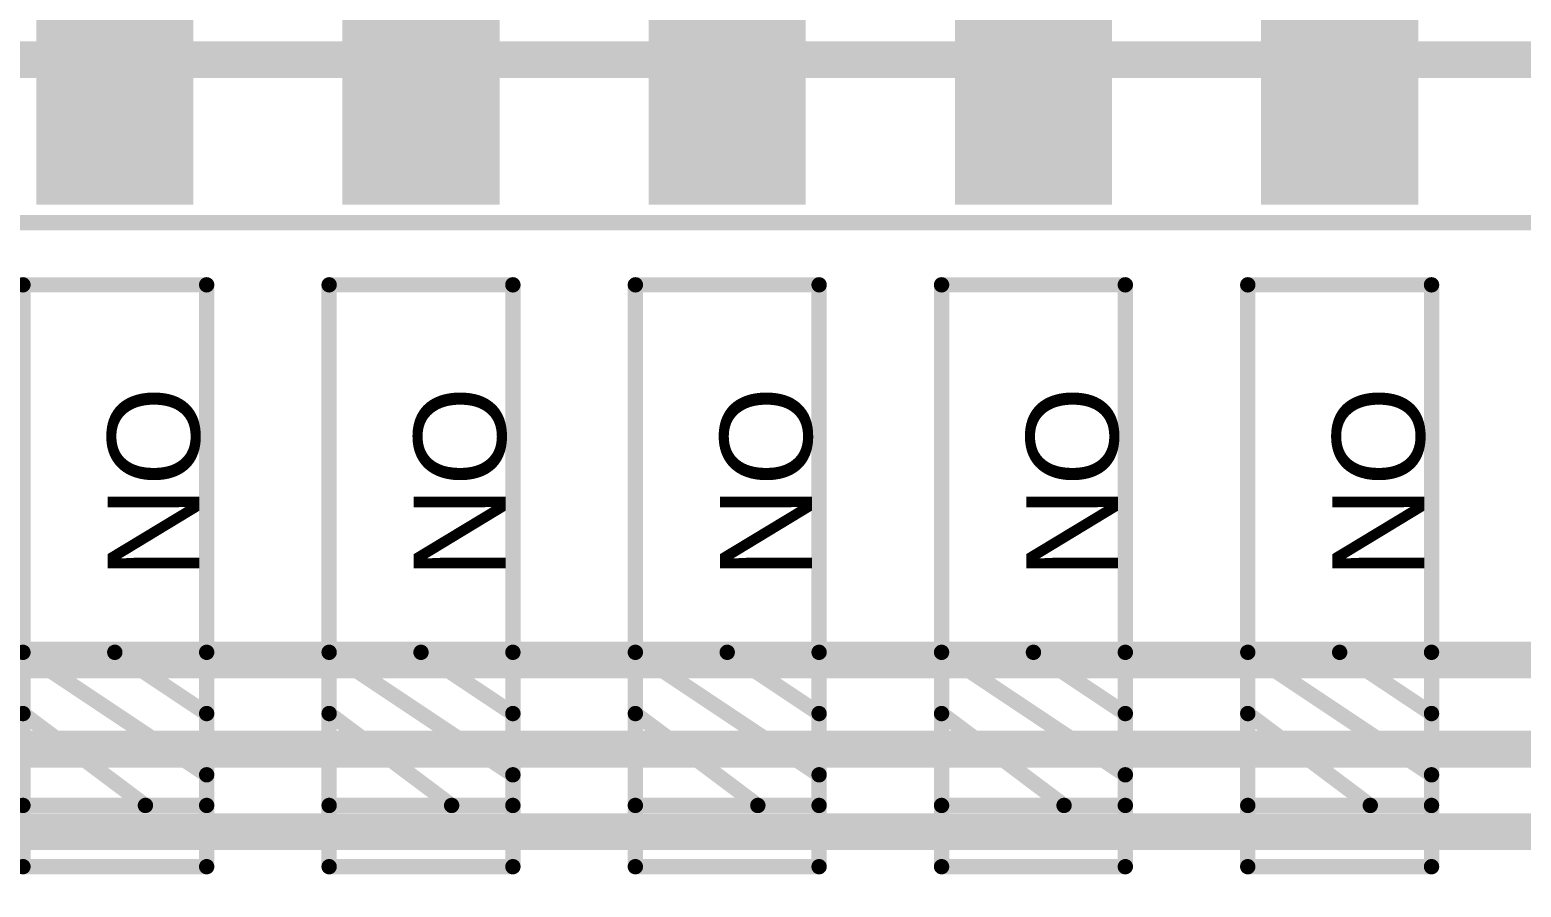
# Model space of a CAD drawing. Header units: inches. Extents: x 29 to 267, y 155 to 337.
# Drawn here: x 83.12 to 95.49, y 268.5 to 275.61 of the extents above; entities that cross this region are included whole.
import ezdxf

# ---------------------------------------------------------------- set-up
doc = ezdxf.new("R2010")
doc.units = ezdxf.units.IN
for name, color, linetype in [('Board Outline', 216, 'Continuous'), ('Top Layer', 1, 'Continuous'), ('Top Overlay', 2, 'Continuous'), ('Top Paste', 8, 'Continuous'), ('Top Solder', 216, 'Continuous')]:
    doc.layers.add(name, color=color, linetype=linetype)
doc.styles.add('Arial', font='', dxfattribs={"height": 0.2})
doc.styles.get('Arial').set_extended_font_data('Arial')

# ---------------------------------------------------------------- blocks, each defined once
blk = doc.blocks.new('SMXS_06K_TP_16')
at = {"layer": 'Top Layer'}
for points in [[(5.5, 6.9), (5.5, 5.8), (3.3, 5.8), (3.3, 6.9)], [(5.5, 4.36), (5.5, 3.26), (3.3, 3.26), (3.3, 4.36)], [(5.5, 1.82), (5.5, 0.72), (3.3, 0.72), (3.3, 1.82)], [(5.5, -0.72), (5.5, -1.82), (3.3, -1.82), (3.3, -0.72)], [(5.5, -3.26), (5.5, -4.36), (3.3, -4.36), (3.3, -3.26)]]:
    blk.add_hatch(color=1, dxfattribs=at).paths.add_polyline_path(points)
at = {"layer": 'Top Paste'}
for points in [[(5.5, 6.9), (5.5, 5.8), (3.3, 5.8), (3.3, 6.9)], [(5.5, 4.36), (5.5, 3.26), (3.3, 3.26), (3.3, 4.36)], [(5.5, 1.82), (5.5, 0.72), (3.3, 0.72), (3.3, 1.82)], [(5.5, -0.72), (5.5, -1.82), (3.3, -1.82), (3.3, -0.72)], [(5.5, -3.26), (5.5, -4.36), (3.3, -4.36), (3.3, -3.26)]]:
    blk.add_hatch(color=8, dxfattribs=at).paths.add_polyline_path(points)
at = {"layer": 'Top Solder'}
for points in [[(5.602, 7.002), (5.602, 5.698), (3.198, 5.698), (3.198, 7.002)], [(5.602, 4.462), (5.602, 3.158), (3.198, 3.158), (3.198, 4.462)], [(5.602, 1.922), (5.602, 0.618), (3.198, 0.618), (3.198, 1.922)], [(5.602, -0.618), (5.602, -1.922), (3.198, -1.922), (3.198, -0.618)], [(5.602, -3.158), (5.602, -4.462), (3.198, -4.462), (3.198, -3.158)]]:
    blk.add_hatch(color=216, dxfattribs=at).paths.add_polyline_path(points)
at = {"layer": 'Top Overlay'}
for points in [[(3.048, 7.61, 0.127, 0.127, 0), (3.048, -7.62, 0.127, 0.127, 0)], [(-2.293, 7.112, 0.127, 0.127, 0), (2.533, 7.112, 0.127, 0.127, 0)], [(-2.293, 7.112, 0.127, 0.127, 0), (-2.293, 5.588, 0.127, 0.127, 0)], [(-1.023, 7.112, 0.127, 0.127, 0), (-1.785, 6.096, 0.127, 0.127, 0)], [(-1.785, 7.112, 0.127, 0.127, 0), (-1.785, 5.588, 0.127, 0.127, 0)], [(-0.515, 7.112, 0.127, 0.127, 0), (-1.531, 5.588, 0.127, 0.127, 0)], [(-0.515, 7.112, 0.127, 0.127, 0), (-0.515, 5.588, 0.127, 0.127, 0)], [(2.533, 7.112, 0.127, 0.127, 0), (2.533, 5.588, 0.127, 0.127, 0)], [(-0.515, 6.35, 0.127, 0.127, 0), (-1.023, 5.588, 0.127, 0.127, 0)], [(-2.293, 5.588, 0.127, 0.127, 0), (2.533, 5.588, 0.127, 0.127, 0)], [(-2.293, 4.572, 0.127, 0.127, 0), (-2.293, 3.048, 0.127, 0.127, 0)], [(-2.293, 4.572, 0.127, 0.127, 0), (2.533, 4.572, 0.127, 0.127, 0)], [(-1.785, 4.572, 0.127, 0.127, 0), (-1.785, 3.048, 0.127, 0.127, 0)], [(-1.023, 4.572, 0.127, 0.127, 0), (-1.785, 3.556, 0.127, 0.127, 0)], [(-0.515, 4.572, 0.127, 0.127, 0), (-1.531, 3.048, 0.127, 0.127, 0)], [(-0.515, 4.572, 0.127, 0.127, 0), (-0.515, 3.048, 0.127, 0.127, 0)], [(2.533, 4.572, 0.127, 0.127, 0), (2.533, 3.048, 0.127, 0.127, 0)], [(-0.515, 3.81, 0.127, 0.127, 0), (-1.023, 3.048, 0.127, 0.127, 0)], [(-2.293, 3.048, 0.127, 0.127, 0), (2.533, 3.048, 0.127, 0.127, 0)], [(-2.293, 2.032, 0.127, 0.127, 0), (2.533, 2.032, 0.127, 0.127, 0)], [(-2.293, 2.032, 0.127, 0.127, 0), (-2.293, 0.508, 0.127, 0.127, 0)], [(-1.023, 2.032, 0.127, 0.127, 0), (-1.785, 1.016, 0.127, 0.127, 0)], [(-1.785, 2.032, 0.127, 0.127, 0), (-1.785, 0.508, 0.127, 0.127, 0)], [(-0.515, 2.032, 0.127, 0.127, 0), (-1.531, 0.508, 0.127, 0.127, 0)], [(-0.515, 2.032, 0.127, 0.127, 0), (-0.515, 0.508, 0.127, 0.127, 0)], [(2.533, 2.032, 0.127, 0.127, 0), (2.533, 0.508, 0.127, 0.127, 0)], [(-0.515, 1.27, 0.127, 0.127, 0), (-1.023, 0.508, 0.127, 0.127, 0)], [(-2.293, 0.508, 0.127, 0.127, 0), (2.533, 0.508, 0.127, 0.127, 0)], [(-2.293, -0.508, 0.127, 0.127, 0), (-2.293, -2.032, 0.127, 0.127, 0)], [(-2.293, -0.508, 0.127, 0.127, 0), (2.533, -0.508, 0.127, 0.127, 0)], [(-1.785, -0.508, 0.127, 0.127, 0), (-1.785, -2.032, 0.127, 0.127, 0)], [(-1.023, -0.508, 0.127, 0.127, 0), (-1.785, -1.524, 0.127, 0.127, 0)], [(-0.515, -0.508, 0.127, 0.127, 0), (-1.531, -2.032, 0.127, 0.127, 0)], [(-0.515, -0.508, 0.127, 0.127, 0), (-0.515, -2.032, 0.127, 0.127, 0)], [(2.533, -0.508, 0.127, 0.127, 0), (2.533, -2.032, 0.127, 0.127, 0)], [(-0.515, -1.27, 0.127, 0.127, 0), (-1.023, -2.032, 0.127, 0.127, 0)], [(-2.293, -2.032, 0.127, 0.127, 0), (2.533, -2.032, 0.127, 0.127, 0)], [(-2.293, -3.048, 0.127, 0.127, 0), (2.533, -3.048, 0.127, 0.127, 0)], [(-2.293, -3.048, 0.127, 0.127, 0), (-2.293, -4.572, 0.127, 0.127, 0)], [(-1.023, -3.048, 0.127, 0.127, 0), (-1.785, -4.064, 0.127, 0.127, 0)], [(-1.785, -3.048, 0.127, 0.127, 0), (-1.785, -4.572, 0.127, 0.127, 0)], [(-0.515, -3.048, 0.127, 0.127, 0), (-1.531, -4.572, 0.127, 0.127, 0)], [(-0.515, -3.048, 0.127, 0.127, 0), (-0.515, -4.572, 0.127, 0.127, 0)], [(2.533, -3.048, 0.127, 0.127, 0), (2.533, -4.572, 0.127, 0.127, 0)], [(-0.515, -3.81, 0.127, 0.127, 0), (-1.023, -4.572, 0.127, 0.127, 0)], [(-2.293, -4.572, 0.127, 0.127, 0), (2.533, -4.572, 0.127, 0.127, 0)]]:
    blk.add_lwpolyline(points, format="xyseb", dxfattribs=at)
for points in [[(-2.325, 7.112, 0.0635, 0.0635, 1), (-2.261, 7.112, 0.0635, 0.0635, 1)], [(-2.325, 7.112, 0.0635, 0.0635, 1), (-2.261, 7.112, 0.0635, 0.0635, 1)], [(-1.817, 7.112, 0.0635, 0.0635, 1), (-1.753, 7.112, 0.0635, 0.0635, 1)], [(-1.055, 7.112, 0.0635, 0.0635, 1), (-0.991, 7.112, 0.0635, 0.0635, 1)], [(-0.547, 7.112, 0.0635, 0.0635, 1), (-0.483, 7.112, 0.0635, 0.0635, 1)], [(-0.547, 7.112, 0.0635, 0.0635, 1), (-0.483, 7.112, 0.0635, 0.0635, 1)], [(2.501, 7.112, 0.0635, 0.0635, 1), (2.565, 7.112, 0.0635, 0.0635, 1)], [(2.501, 7.112, 0.0635, 0.0635, 1), (2.565, 7.112, 0.0635, 0.0635, 1)], [(-0.547, 6.35, 0.0635, 0.0635, 1), (-0.483, 6.35, 0.0635, 0.0635, 1)], [(-1.817, 6.096, 0.0635, 0.0635, 1), (-1.753, 6.096, 0.0635, 0.0635, 1)], [(-2.325, 5.588, 0.0635, 0.0635, 1), (-2.261, 5.588, 0.0635, 0.0635, 1)], [(-2.325, 5.588, 0.0635, 0.0635, 1), (-2.261, 5.588, 0.0635, 0.0635, 1)], [(-1.817, 5.588, 0.0635, 0.0635, 1), (-1.753, 5.588, 0.0635, 0.0635, 1)], [(-1.563, 5.588, 0.0635, 0.0635, 1), (-1.499, 5.588, 0.0635, 0.0635, 1)], [(-1.055, 5.588, 0.0635, 0.0635, 1), (-0.991, 5.588, 0.0635, 0.0635, 1)], [(-0.547, 5.588, 0.0635, 0.0635, 1), (-0.483, 5.588, 0.0635, 0.0635, 1)], [(2.501, 5.588, 0.0635, 0.0635, 1), (2.565, 5.588, 0.0635, 0.0635, 1)], [(2.501, 5.588, 0.0635, 0.0635, 1), (2.565, 5.588, 0.0635, 0.0635, 1)], [(-2.325, 4.572, 0.0635, 0.0635, 1), (-2.261, 4.572, 0.0635, 0.0635, 1)], [(-2.325, 4.572, 0.0635, 0.0635, 1), (-2.261, 4.572, 0.0635, 0.0635, 1)], [(-1.817, 4.572, 0.0635, 0.0635, 1), (-1.753, 4.572, 0.0635, 0.0635, 1)], [(-1.055, 4.572, 0.0635, 0.0635, 1), (-0.991, 4.572, 0.0635, 0.0635, 1)], [(-0.547, 4.572, 0.0635, 0.0635, 1), (-0.483, 4.572, 0.0635, 0.0635, 1)], [(-0.547, 4.572, 0.0635, 0.0635, 1), (-0.483, 4.572, 0.0635, 0.0635, 1)], [(2.501, 4.572, 0.0635, 0.0635, 1), (2.565, 4.572, 0.0635, 0.0635, 1)], [(2.501, 4.572, 0.0635, 0.0635, 1), (2.565, 4.572, 0.0635, 0.0635, 1)], [(-0.547, 3.81, 0.0635, 0.0635, 1), (-0.483, 3.81, 0.0635, 0.0635, 1)], [(-1.817, 3.556, 0.0635, 0.0635, 1), (-1.753, 3.556, 0.0635, 0.0635, 1)], [(-2.325, 3.048, 0.0635, 0.0635, 1), (-2.261, 3.048, 0.0635, 0.0635, 1)], [(-2.325, 3.048, 0.0635, 0.0635, 1), (-2.261, 3.048, 0.0635, 0.0635, 1)], [(-1.817, 3.048, 0.0635, 0.0635, 1), (-1.753, 3.048, 0.0635, 0.0635, 1)], [(-1.563, 3.048, 0.0635, 0.0635, 1), (-1.499, 3.048, 0.0635, 0.0635, 1)], [(-1.055, 3.048, 0.0635, 0.0635, 1), (-0.991, 3.048, 0.0635, 0.0635, 1)], [(-0.547, 3.048, 0.0635, 0.0635, 1), (-0.483, 3.048, 0.0635, 0.0635, 1)], [(2.501, 3.048, 0.0635, 0.0635, 1), (2.565, 3.048, 0.0635, 0.0635, 1)], [(2.501, 3.048, 0.0635, 0.0635, 1), (2.565, 3.048, 0.0635, 0.0635, 1)], [(-2.325, 2.032, 0.0635, 0.0635, 1), (-2.261, 2.032, 0.0635, 0.0635, 1)], [(-2.325, 2.032, 0.0635, 0.0635, 1), (-2.261, 2.032, 0.0635, 0.0635, 1)], [(-1.817, 2.032, 0.0635, 0.0635, 1), (-1.753, 2.032, 0.0635, 0.0635, 1)], [(-1.055, 2.032, 0.0635, 0.0635, 1), (-0.991, 2.032, 0.0635, 0.0635, 1)], [(-0.547, 2.032, 0.0635, 0.0635, 1), (-0.483, 2.032, 0.0635, 0.0635, 1)], [(-0.547, 2.032, 0.0635, 0.0635, 1), (-0.483, 2.032, 0.0635, 0.0635, 1)], [(2.501, 2.032, 0.0635, 0.0635, 1), (2.565, 2.032, 0.0635, 0.0635, 1)], [(2.501, 2.032, 0.0635, 0.0635, 1), (2.565, 2.032, 0.0635, 0.0635, 1)], [(-0.547, 1.27, 0.0635, 0.0635, 1), (-0.483, 1.27, 0.0635, 0.0635, 1)], [(-1.817, 1.016, 0.0635, 0.0635, 1), (-1.753, 1.016, 0.0635, 0.0635, 1)], [(-2.325, 0.508, 0.0635, 0.0635, 1), (-2.261, 0.508, 0.0635, 0.0635, 1)], [(-2.325, 0.508, 0.0635, 0.0635, 1), (-2.261, 0.508, 0.0635, 0.0635, 1)], [(-1.817, 0.508, 0.0635, 0.0635, 1), (-1.753, 0.508, 0.0635, 0.0635, 1)], [(-1.563, 0.508, 0.0635, 0.0635, 1), (-1.499, 0.508, 0.0635, 0.0635, 1)], [(-1.055, 0.508, 0.0635, 0.0635, 1), (-0.991, 0.508, 0.0635, 0.0635, 1)], [(-0.547, 0.508, 0.0635, 0.0635, 1), (-0.483, 0.508, 0.0635, 0.0635, 1)], [(2.501, 0.508, 0.0635, 0.0635, 1), (2.565, 0.508, 0.0635, 0.0635, 1)], [(2.501, 0.508, 0.0635, 0.0635, 1), (2.565, 0.508, 0.0635, 0.0635, 1)], [(-2.325, -0.508, 0.0635, 0.0635, 1), (-2.261, -0.508, 0.0635, 0.0635, 1)], [(-2.325, -0.508, 0.0635, 0.0635, 1), (-2.261, -0.508, 0.0635, 0.0635, 1)], [(-1.817, -0.508, 0.0635, 0.0635, 1), (-1.753, -0.508, 0.0635, 0.0635, 1)], [(-1.055, -0.508, 0.0635, 0.0635, 1), (-0.991, -0.508, 0.0635, 0.0635, 1)], [(-0.547, -0.508, 0.0635, 0.0635, 1), (-0.483, -0.508, 0.0635, 0.0635, 1)], [(-0.547, -0.508, 0.0635, 0.0635, 1), (-0.483, -0.508, 0.0635, 0.0635, 1)], [(2.501, -0.508, 0.0635, 0.0635, 1), (2.565, -0.508, 0.0635, 0.0635, 1)], [(2.501, -0.508, 0.0635, 0.0635, 1), (2.565, -0.508, 0.0635, 0.0635, 1)], [(-0.547, -1.27, 0.0635, 0.0635, 1), (-0.483, -1.27, 0.0635, 0.0635, 1)], [(-1.817, -1.524, 0.0635, 0.0635, 1), (-1.753, -1.524, 0.0635, 0.0635, 1)], [(-2.325, -2.032, 0.0635, 0.0635, 1), (-2.261, -2.032, 0.0635, 0.0635, 1)], [(-2.325, -2.032, 0.0635, 0.0635, 1), (-2.261, -2.032, 0.0635, 0.0635, 1)], [(-1.817, -2.032, 0.0635, 0.0635, 1), (-1.753, -2.032, 0.0635, 0.0635, 1)], [(-1.563, -2.032, 0.0635, 0.0635, 1), (-1.499, -2.032, 0.0635, 0.0635, 1)], [(-1.055, -2.032, 0.0635, 0.0635, 1), (-0.991, -2.032, 0.0635, 0.0635, 1)], [(-0.547, -2.032, 0.0635, 0.0635, 1), (-0.483, -2.032, 0.0635, 0.0635, 1)], [(2.501, -2.032, 0.0635, 0.0635, 1), (2.565, -2.032, 0.0635, 0.0635, 1)], [(2.501, -2.032, 0.0635, 0.0635, 1), (2.565, -2.032, 0.0635, 0.0635, 1)], [(-2.325, -3.048, 0.0635, 0.0635, 1), (-2.261, -3.048, 0.0635, 0.0635, 1)], [(-2.325, -3.048, 0.0635, 0.0635, 1), (-2.261, -3.048, 0.0635, 0.0635, 1)], [(-1.817, -3.048, 0.0635, 0.0635, 1), (-1.753, -3.048, 0.0635, 0.0635, 1)], [(-1.055, -3.048, 0.0635, 0.0635, 1), (-0.991, -3.048, 0.0635, 0.0635, 1)], [(-0.547, -3.048, 0.0635, 0.0635, 1), (-0.483, -3.048, 0.0635, 0.0635, 1)], [(-0.547, -3.048, 0.0635, 0.0635, 1), (-0.483, -3.048, 0.0635, 0.0635, 1)], [(2.501, -3.048, 0.0635, 0.0635, 1), (2.565, -3.048, 0.0635, 0.0635, 1)], [(2.501, -3.048, 0.0635, 0.0635, 1), (2.565, -3.048, 0.0635, 0.0635, 1)], [(-0.547, -3.81, 0.0635, 0.0635, 1), (-0.483, -3.81, 0.0635, 0.0635, 1)], [(-1.817, -4.064, 0.0635, 0.0635, 1), (-1.753, -4.064, 0.0635, 0.0635, 1)], [(-2.325, -4.572, 0.0635, 0.0635, 1), (-2.261, -4.572, 0.0635, 0.0635, 1)], [(-2.325, -4.572, 0.0635, 0.0635, 1), (-2.261, -4.572, 0.0635, 0.0635, 1)], [(-1.817, -4.572, 0.0635, 0.0635, 1), (-1.753, -4.572, 0.0635, 0.0635, 1)], [(-1.563, -4.572, 0.0635, 0.0635, 1), (-1.499, -4.572, 0.0635, 0.0635, 1)], [(-1.055, -4.572, 0.0635, 0.0635, 1), (-0.991, -4.572, 0.0635, 0.0635, 1)], [(-0.547, -4.572, 0.0635, 0.0635, 1), (-0.483, -4.572, 0.0635, 0.0635, 1)], [(2.501, -4.572, 0.0635, 0.0635, 1), (2.565, -4.572, 0.0635, 0.0635, 1)], [(2.501, -4.572, 0.0635, 0.0635, 1), (2.565, -4.572, 0.0635, 0.0635, 1)]]:
    blk.add_lwpolyline(points, format="xyseb", close=True, dxfattribs=at)
at = {"layer": 'Top Overlay', "style": 'Arial'}
for p in [(1.69, 6.41), (1.69, 3.87), (1.69, 1.33), (1.69, -1.21), (1.69, -3.75)]:
    blk.add_text('ON', height=0.762, rotation=180, dxfattribs=at).set_placement(p)

msp = doc.modelspace()

# ---------------------------------------------------------------- linework, layer by layer
at = {"layer": 'Board Outline'}
msp.add_lwpolyline([(55.145, 191.491, 0.254, 0.254, -2.452185), (125.145, 191.491, 0.254, 0.254, 0)], format="xyseb", dxfattribs=at)
at = {"layer": 'Top Layer'}
for points in [[(82.89, 275.361, 0.305, 0.305, 0), (83.82, 275.361, 0.305, 0.305, 0)], [(83.82, 275.361, 0.305, 0.305, 0), (86.36, 275.361, 0.305, 0.305, 0)], [(86.36, 275.361, 0.305, 0.305, 0), (88.9, 275.361, 0.305, 0.305, 0)], [(88.9, 275.361, 0.305, 0.305, 0), (91.44, 275.361, 0.305, 0.305, 0)], [(91.44, 275.361, 0.305, 0.305, 0), (93.98, 275.361, 0.305, 0.305, 0)], [(93.98, 275.361, 0.305, 0.305, 0), (96.52, 275.361, 0.305, 0.305, 0)], [(76.921, 270.382, 0.305, 0.305, 0), (97.436, 270.382, 0.305, 0.305, 0)], [(76.245, 269.643, 0.305, 0.305, 0), (98.562, 269.643, 0.305, 0.305, 0)], [(77.225, 268.958, 0.305, 0.305, 0), (97.843, 268.958, 0.305, 0.305, 0)]]:
    msp.add_lwpolyline(points, format="xyseb", dxfattribs=at)
for points in [[(83.744, 275.361, 0.152, 0.152, 1), (83.896, 275.361, 0.152, 0.152, 1)], [(83.744, 275.361, 0.152, 0.152, 1), (83.896, 275.361, 0.152, 0.152, 1)], [(86.284, 275.361, 0.152, 0.152, 1), (86.436, 275.361, 0.152, 0.152, 1)], [(86.284, 275.361, 0.152, 0.152, 1), (86.436, 275.361, 0.152, 0.152, 1)], [(88.824, 275.361, 0.152, 0.152, 1), (88.976, 275.361, 0.152, 0.152, 1)], [(88.824, 275.361, 0.152, 0.152, 1), (88.976, 275.361, 0.152, 0.152, 1)], [(91.364, 275.361, 0.152, 0.152, 1), (91.516, 275.361, 0.152, 0.152, 1)], [(91.364, 275.361, 0.152, 0.152, 1), (91.516, 275.361, 0.152, 0.152, 1)], [(93.904, 275.361, 0.152, 0.152, 1), (94.056, 275.361, 0.152, 0.152, 1)], [(93.904, 275.361, 0.152, 0.152, 1), (94.056, 275.361, 0.152, 0.152, 1)]]:
    msp.add_lwpolyline(points, format="xyseb", close=True, dxfattribs=at)

# ---------------------------------------------------------------- block references
at = {"rotation": 90}
msp.add_blockref('SMXS_06K_TP_16', (90.17, 270.961), dxfattribs=at)

doc.saveas('drawing.dxf')
